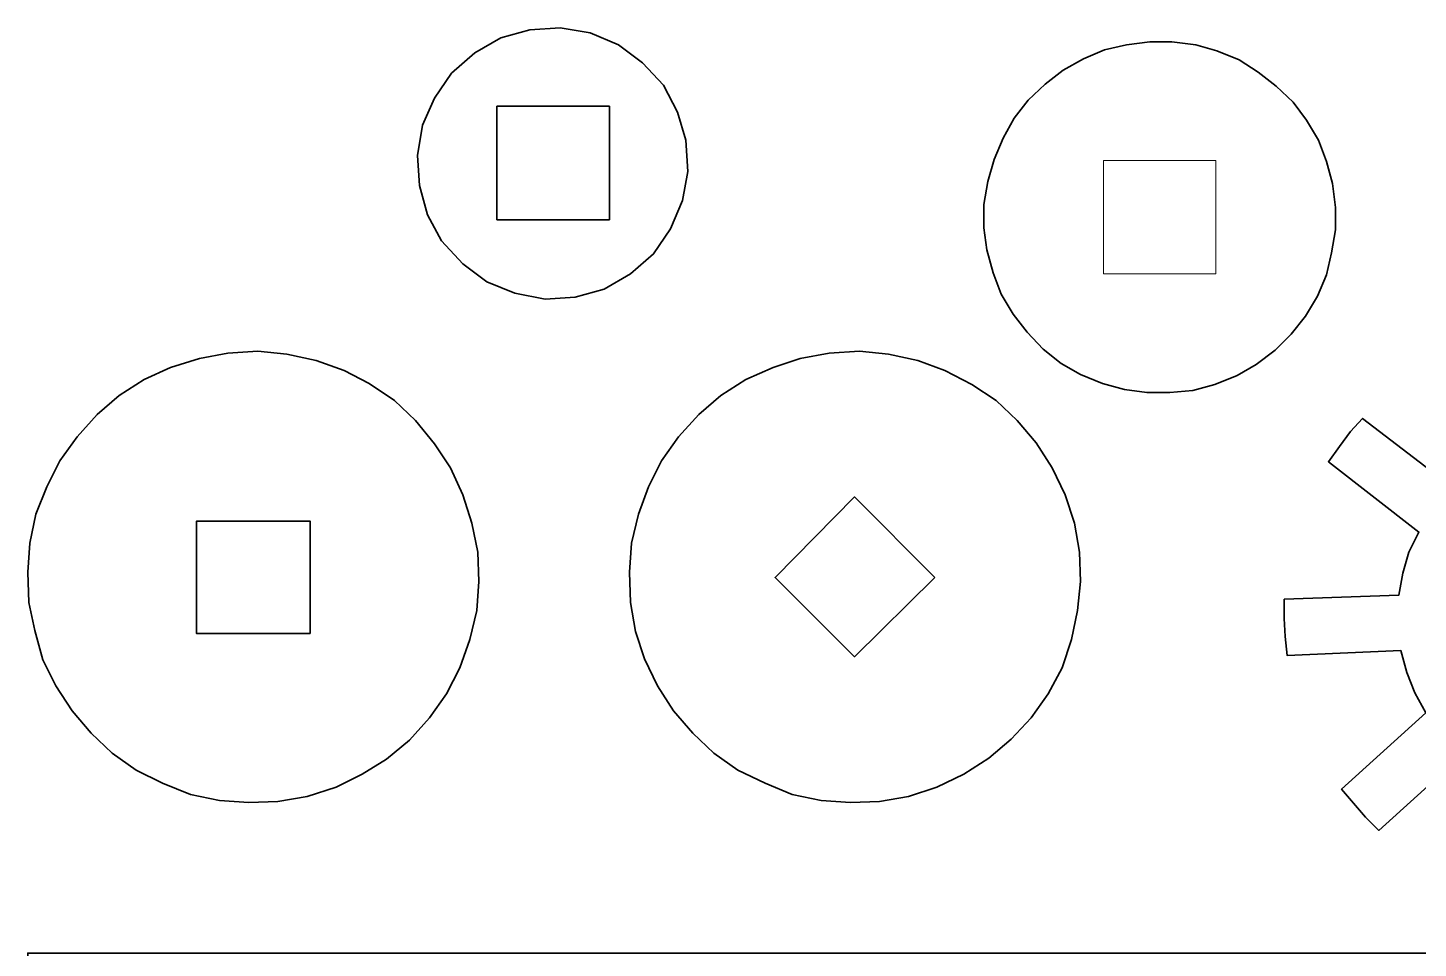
# Model space of a CAD drawing. Header units: centimetres. Extents: x -9.7 to 9.7, y -8.7 to 8.7.
# Drawn here: x -9.73 to -6.02, y 6.243 to 8.698 of the extents above; entities that cross this region are included whole.
import ezdxf

# ---------------------------------------------------------------- set-up
doc = ezdxf.new("R2010")
doc.units = ezdxf.units.CM
doc.header["$MEASUREMENT"] = 0
doc.layers.add('layer 1', color=7, linetype='Continuous')

msp = doc.modelspace()

# ---------------------------------------------------------------- linework, layer by layer
at = {"layer": 'layer 1', "color": 250, "lineweight": 35}
for points, knots in [([(-8.59915, 8.57771), (-8.59915, 8.57771), (-8.53751, 8.63131), (-8.53751, 8.63131), (-8.53751, 8.63131), (-8.53751, 8.63131), (-8.46784, 8.6715), (-8.46784, 8.6715), (-8.46784, 8.6715), (-8.46784, 8.6715), (-8.39013, 8.69294), (-8.39013, 8.69294), (-8.39013, 8.69294), (-8.39013, 8.69294), (-8.30974, 8.6983), (-8.30974, 8.6983), (-8.30974, 8.6983), (-8.30974, 8.6983), (-8.22935, 8.6849), (-8.22935, 8.6849), (-8.22935, 8.6849), (-8.22935, 8.6849), (-8.15432, 8.65275), (-8.15432, 8.65275), (-8.15432, 8.65275), (-8.15432, 8.65275), (-8.09, 8.60451), (-8.09, 8.60451), (-8.09, 8.60451), (-8.09, 8.60451), (-8.03373, 8.54555), (-8.03373, 8.54555), (-8.03373, 8.54555), (-8.03373, 8.54555), (-7.99621, 8.4732), (-7.99621, 8.4732), (-7.99621, 8.4732), (-7.99621, 8.4732), (-7.97478, 8.39817), (-7.97478, 8.39817), (-7.97478, 8.39817), (-7.97478, 8.39817), (-7.96942, 8.31511), (-7.96942, 8.31511), (-7.96942, 8.31511), (-7.96942, 8.31511), (-7.98282, 8.23739), (-7.98282, 8.23739), (-7.98282, 8.23739), (-7.98282, 8.23739), (-8.01497, 8.16236), (-8.01497, 8.16236), (-8.01497, 8.16236), (-8.01497, 8.16236), (-8.06053, 8.09537), (-8.06053, 8.09537), (-8.06053, 8.09537), (-8.06053, 8.09537), (-8.12216, 8.04177), (-8.12216, 8.04177), (-8.12216, 8.04177), (-8.12216, 8.04177), (-8.19183, 8.00157), (-8.19183, 8.00157), (-8.19183, 8.00157), (-8.19183, 8.00157), (-8.26954, 7.98015), (-8.26954, 7.98015), (-8.26954, 7.98015), (-8.26954, 7.98015), (-8.34993, 7.97479), (-8.34993, 7.97479), (-8.34993, 7.97479), (-8.34993, 7.97479), (-8.43033, 7.99085), (-8.43033, 7.99085), (-8.43033, 7.99085), (-8.43033, 7.99085), (-8.50536, 8.02033), (-8.50536, 8.02033), (-8.50536, 8.02033), (-8.50536, 8.02033), (-8.56967, 8.06858), (-8.56967, 8.06858), (-8.56967, 8.06858), (-8.56967, 8.06858), (-8.62594, 8.1302), (-8.62594, 8.1302), (-8.62594, 8.1302), (-8.62594, 8.1302), (-8.66346, 8.19988), (-8.66346, 8.19988), (-8.66346, 8.19988), (-8.66346, 8.19988), (-8.6849, 8.27758), (-8.6849, 8.27758), (-8.6849, 8.27758), (-8.6849, 8.27758), (-8.69026, 8.35797), (-8.69026, 8.35797), (-8.69026, 8.35797), (-8.69026, 8.35797), (-8.67686, 8.43836), (-8.67686, 8.43836), (-8.67686, 8.43836), (-8.67686, 8.43836), (-8.6447, 8.51072), (-8.6447, 8.51072), (-8.6447, 8.51072), (-8.6447, 8.51072), (-8.59915, 8.57771), (-8.59915, 8.57771)], [0, 0, 0, 0, 0.0344828, 0.0344828, 0.0344828, 0.0344828, 0.0689655, 0.0689655, 0.0689655, 0.0689655, 0.1034483, 0.1034483, 0.1034483, 0.1034483, 0.137931, 0.137931, 0.137931, 0.137931, 0.1724138, 0.1724138, 0.1724138, 0.1724138, 0.2068966, 0.2068966, 0.2068966, 0.2068966, 0.2413793, 0.2413793, 0.2413793, 0.2413793, 0.2758621, 0.2758621, 0.2758621, 0.2758621, 0.3103448, 0.3103448, 0.3103448, 0.3103448, 0.3448276, 0.3448276, 0.3448276, 0.3448276, 0.3793103, 0.3793103, 0.3793103, 0.3793103, 0.4137931, 0.4137931, 0.4137931, 0.4137931, 0.4482759, 0.4482759, 0.4482759, 0.4482759, 0.4827586, 0.4827586, 0.4827586, 0.4827586, 0.5172414, 0.5172414, 0.5172414, 0.5172414, 0.5517241, 0.5517241, 0.5517241, 0.5517241, 0.5862069, 0.5862069, 0.5862069, 0.5862069, 0.6206897, 0.6206897, 0.6206897, 0.6206897, 0.6551724, 0.6551724, 0.6551724, 0.6551724, 0.6896552, 0.6896552, 0.6896552, 0.6896552, 0.7241379, 0.7241379, 0.7241379, 0.7241379, 0.7586207, 0.7586207, 0.7586207, 0.7586207, 0.7931034, 0.7931034, 0.7931034, 0.7931034, 0.8275862, 0.8275862, 0.8275862, 0.8275862, 0.862069, 0.862069, 0.862069, 0.862069, 0.8965517, 0.8965517, 0.8965517, 0.8965517, 0.9310345, 0.9310345, 0.9310345, 0.9310345, 1, 1, 1, 1]), ([(-6.97257, 7.80328), (-6.97257, 7.80328), (-7.0208, 7.84079), (-7.0208, 7.84079), (-7.0208, 7.84079), (-7.0208, 7.84079), (-7.06368, 7.88635), (-7.06368, 7.88635), (-7.06368, 7.88635), (-7.06368, 7.88635), (-7.10119, 7.93458), (-7.10119, 7.93458), (-7.10119, 7.93458), (-7.10119, 7.93458), (-7.13335, 7.98817), (-7.13335, 7.98817), (-7.13335, 7.98817), (-7.13335, 7.98817), (-7.15479, 8.04445), (-7.15479, 8.04445), (-7.15479, 8.04445), (-7.15479, 8.04445), (-7.17087, 8.10608), (-7.17087, 8.10608), (-7.17087, 8.10608), (-7.17087, 8.10608), (-7.17891, 8.16503), (-7.17891, 8.16503), (-7.17891, 8.16503), (-7.17891, 8.16503), (-7.17891, 8.22667), (-7.17891, 8.22667), (-7.17891, 8.22667), (-7.17891, 8.22667), (-7.16819, 8.2883), (-7.16819, 8.2883), (-7.16819, 8.2883), (-7.16819, 8.2883), (-7.15211, 8.34725), (-7.15211, 8.34725), (-7.15211, 8.34725), (-7.15211, 8.34725), (-7.12799, 8.40353), (-7.12799, 8.40353), (-7.12799, 8.40353), (-7.12799, 8.40353), (-7.09851, 8.45712), (-7.09851, 8.45712), (-7.09851, 8.45712), (-7.09851, 8.45712), (-7.061, 8.50536), (-7.061, 8.50536), (-7.061, 8.50536), (-7.061, 8.50536), (-7.01544, 8.54823), (-7.01544, 8.54823), (-7.01544, 8.54823), (-7.01544, 8.54823), (-6.96721, 8.58575), (-6.96721, 8.58575), (-6.96721, 8.58575), (-6.96721, 8.58575), (-6.91362, 8.61522), (-6.91362, 8.61522), (-6.91362, 8.61522), (-6.91362, 8.61522), (-6.85734, 8.63935), (-6.85734, 8.63935), (-6.85734, 8.63935), (-6.85734, 8.63935), (-6.79839, 8.65275), (-6.79839, 8.65275), (-6.79839, 8.65275), (-6.79839, 8.65275), (-6.73677, 8.66078), (-6.73677, 8.66078), (-6.73677, 8.66078), (-6.73677, 8.66078), (-6.67781, 8.66078), (-6.67781, 8.66078), (-6.67781, 8.66078), (-6.67781, 8.66078), (-6.61349, 8.65275), (-6.61349, 8.65275), (-6.61349, 8.65275), (-6.61349, 8.65275), (-6.55722, 8.63667), (-6.55722, 8.63667), (-6.55722, 8.63667), (-6.55722, 8.63667), (-6.49826, 8.61254), (-6.49826, 8.61254), (-6.49826, 8.61254), (-6.49826, 8.61254), (-6.44735, 8.58039), (-6.44735, 8.58039), (-6.44735, 8.58039), (-6.44735, 8.58039), (-6.39912, 8.54287), (-6.39912, 8.54287), (-6.39912, 8.54287), (-6.39912, 8.54287), (-6.35356, 8.5), (-6.35356, 8.5), (-6.35356, 8.5), (-6.35356, 8.5), (-6.31873, 8.45176), (-6.31873, 8.45176), (-6.31873, 8.45176), (-6.31873, 8.45176), (-6.28658, 8.39817), (-6.28658, 8.39817), (-6.28658, 8.39817), (-6.28658, 8.39817), (-6.26514, 8.3419), (-6.26514, 8.3419), (-6.26514, 8.3419), (-6.26514, 8.3419), (-6.24905, 8.28294), (-6.24905, 8.28294), (-6.24905, 8.28294), (-6.24905, 8.28294), (-6.24101, 8.21863), (-6.24101, 8.21863), (-6.24101, 8.21863), (-6.24101, 8.21863), (-6.24101, 8.15968), (-6.24101, 8.15968), (-6.24101, 8.15968), (-6.24101, 8.15968), (-6.25173, 8.09804), (-6.25173, 8.09804), (-6.25173, 8.09804), (-6.25173, 8.09804), (-6.26514, 8.03909), (-6.26514, 8.03909), (-6.26514, 8.03909), (-6.26514, 8.03909), (-6.28926, 7.98283), (-6.28926, 7.98283), (-6.28926, 7.98283), (-6.28926, 7.98283), (-6.32141, 7.92922), (-6.32141, 7.92922), (-6.32141, 7.92922), (-6.32141, 7.92922), (-6.35892, 7.88099), (-6.35892, 7.88099), (-6.35892, 7.88099), (-6.35892, 7.88099), (-6.4018, 7.83811), (-6.4018, 7.83811), (-6.4018, 7.83811), (-6.4018, 7.83811), (-6.45272, 7.8006), (-6.45272, 7.8006), (-6.45272, 7.8006), (-6.45272, 7.8006), (-6.50362, 7.77112), (-6.50362, 7.77112), (-6.50362, 7.77112), (-6.50362, 7.77112), (-6.56257, 7.74701), (-6.56257, 7.74701), (-6.56257, 7.74701), (-6.56257, 7.74701), (-6.62154, 7.73092), (-6.62154, 7.73092), (-6.62154, 7.73092), (-6.62154, 7.73092), (-6.68317, 7.72556), (-6.68317, 7.72556), (-6.68317, 7.72556), (-6.68317, 7.72556), (-6.74479, 7.72556), (-6.74479, 7.72556), (-6.74479, 7.72556), (-6.74479, 7.72556), (-6.80375, 7.73361), (-6.80375, 7.73361), (-6.80375, 7.73361), (-6.80375, 7.73361), (-6.8627, 7.74969), (-6.8627, 7.74969), (-6.8627, 7.74969), (-6.8627, 7.74969), (-6.92165, 7.7738), (-6.92165, 7.7738), (-6.92165, 7.7738), (-6.92165, 7.7738), (-6.97257, 7.80328), (-6.97257, 7.80328)], [0, 0, 0, 0, 0.0204082, 0.0204082, 0.0204082, 0.0204082, 0.0408163, 0.0408163, 0.0408163, 0.0408163, 0.0612245, 0.0612245, 0.0612245, 0.0612245, 0.0816327, 0.0816327, 0.0816327, 0.0816327, 0.1020408, 0.1020408, 0.1020408, 0.1020408, 0.122449, 0.122449, 0.122449, 0.122449, 0.1428571, 0.1428571, 0.1428571, 0.1428571, 0.1632653, 0.1632653, 0.1632653, 0.1632653, 0.1836735, 0.1836735, 0.1836735, 0.1836735, 0.2040816, 0.2040816, 0.2040816, 0.2040816, 0.2244898, 0.2244898, 0.2244898, 0.2244898, 0.244898, 0.244898, 0.244898, 0.244898, 0.2653061, 0.2653061, 0.2653061, 0.2653061, 0.2857143, 0.2857143, 0.2857143, 0.2857143, 0.3061224, 0.3061224, 0.3061224, 0.3061224, 0.3265306, 0.3265306, 0.3265306, 0.3265306, 0.3469388, 0.3469388, 0.3469388, 0.3469388, 0.3673469, 0.3673469, 0.3673469, 0.3673469, 0.3877551, 0.3877551, 0.3877551, 0.3877551, 0.4081633, 0.4081633, 0.4081633, 0.4081633, 0.4285714, 0.4285714, 0.4285714, 0.4285714, 0.4489796, 0.4489796, 0.4489796, 0.4489796, 0.4693878, 0.4693878, 0.4693878, 0.4693878, 0.4897959, 0.4897959, 0.4897959, 0.4897959, 0.5102041, 0.5102041, 0.5102041, 0.5102041, 0.5306122, 0.5306122, 0.5306122, 0.5306122, 0.5510204, 0.5510204, 0.5510204, 0.5510204, 0.5714286, 0.5714286, 0.5714286, 0.5714286, 0.5918367, 0.5918367, 0.5918367, 0.5918367, 0.6122449, 0.6122449, 0.6122449, 0.6122449, 0.6326531, 0.6326531, 0.6326531, 0.6326531, 0.6530612, 0.6530612, 0.6530612, 0.6530612, 0.6734694, 0.6734694, 0.6734694, 0.6734694, 0.6938776, 0.6938776, 0.6938776, 0.6938776, 0.7142857, 0.7142857, 0.7142857, 0.7142857, 0.7346939, 0.7346939, 0.7346939, 0.7346939, 0.755102, 0.755102, 0.755102, 0.755102, 0.7755102, 0.7755102, 0.7755102, 0.7755102, 0.7959184, 0.7959184, 0.7959184, 0.7959184, 0.8163265, 0.8163265, 0.8163265, 0.8163265, 0.8367347, 0.8367347, 0.8367347, 0.8367347, 0.8571429, 0.8571429, 0.8571429, 0.8571429, 0.877551, 0.877551, 0.877551, 0.877551, 0.8979592, 0.8979592, 0.8979592, 0.8979592, 0.9183673, 0.9183673, 0.9183673, 0.9183673, 0.9387755, 0.9387755, 0.9387755, 0.9387755, 0.9591837, 0.9591837, 0.9591837, 0.9591837, 1, 1, 1, 1]), ([(-8.47856, 8.18648), (-8.47856, 8.18648), (-8.17843, 8.18648), (-8.17843, 8.18648), (-8.17843, 8.18648), (-8.17843, 8.18648), (-8.17843, 8.48928), (-8.17843, 8.48928), (-8.17843, 8.48928), (-8.17843, 8.48928), (-8.47856, 8.48928), (-8.47856, 8.48928), (-8.47856, 8.48928), (-8.47856, 8.48928), (-8.47856, 8.18648), (-8.47856, 8.18648)], [0, 0, 0, 0, 0.2, 0.2, 0.2, 0.2, 0.4, 0.4, 0.4, 0.4, 0.6, 0.6, 0.6, 0.6, 1, 1, 1, 1]), ([(-5.18521, 7.77413), (-5.18521, 7.77413), (-5.32455, 7.50348), (-5.32455, 7.50348), (-5.32455, 7.50348), (-5.32455, 7.50348), (-5.28168, 7.46596), (-5.28168, 7.46596), (-5.28168, 7.46596), (-5.28168, 7.46596), (-5.2388, 7.42041), (-5.2388, 7.42041), (-5.2388, 7.42041), (-5.2388, 7.42041), (-5.20665, 7.37217), (-5.20665, 7.37217), (-5.20665, 7.37217), (-5.20665, 7.37217), (-4.92529, 7.4874), (-4.92529, 7.4874), (-4.92529, 7.4874), (-4.92529, 7.4874), (-4.90384, 7.44184), (-4.90384, 7.44184), (-4.90384, 7.44184), (-4.90384, 7.44184), (-4.88508, 7.39897), (-4.88508, 7.39897), (-4.88508, 7.39897), (-4.88508, 7.39897), (-4.86901, 7.35073), (-4.86901, 7.35073), (-4.86901, 7.35073), (-4.86901, 7.35073), (-5.15037, 7.23551), (-5.15037, 7.23551), (-5.15037, 7.23551), (-5.15037, 7.23551), (-5.13965, 7.17655), (-5.13965, 7.17655), (-5.13965, 7.17655), (-5.13965, 7.17655), (-5.13697, 7.1176), (-5.13697, 7.1176), (-5.13697, 7.1176), (-5.13697, 7.1176), (-5.14233, 7.05865), (-5.14233, 7.05865), (-5.14233, 7.05865), (-5.14233, 7.05865), (-4.85561, 6.96486), (-4.85561, 6.96486), (-4.85561, 6.96486), (-4.85561, 6.96486), (-4.86633, 6.91662), (-4.86633, 6.91662), (-4.86633, 6.91662), (-4.86633, 6.91662), (-4.8824, 6.87107), (-4.8824, 6.87107), (-4.8824, 6.87107), (-4.8824, 6.87107), (-4.89849, 6.82283), (-4.89849, 6.82283), (-4.89849, 6.82283), (-4.89849, 6.82283), (-5.18789, 6.91662), (-5.18789, 6.91662), (-5.18789, 6.91662), (-5.18789, 6.91662), (-5.20129, 6.88982), (-5.20129, 6.88982), (-5.20129, 6.88982), (-5.20129, 6.88982), (-5.21737, 6.86571), (-5.21737, 6.86571), (-5.21737, 6.86571), (-5.21737, 6.86571), (-5.23612, 6.84159), (-5.23612, 6.84159), (-5.23612, 6.84159), (-5.23612, 6.84159), (-5.25488, 6.81747), (-5.25488, 6.81747), (-5.25488, 6.81747), (-5.25488, 6.81747), (-5.27632, 6.79604), (-5.27632, 6.79604), (-5.27632, 6.79604), (-5.27632, 6.79604), (-5.29776, 6.7746), (-5.29776, 6.7746), (-5.29776, 6.7746), (-5.29776, 6.7746), (-5.13429, 6.52003), (-5.13429, 6.52003), (-5.13429, 6.52003), (-5.13429, 6.52003), (-5.17449, 6.49055), (-5.17449, 6.49055), (-5.17449, 6.49055), (-5.17449, 6.49055), (-5.21737, 6.46375), (-5.21737, 6.46375), (-5.21737, 6.46375), (-5.21737, 6.46375), (-5.26025, 6.43964), (-5.26025, 6.43964), (-5.26025, 6.43964), (-5.26025, 6.43964), (-5.42102, 6.69689), (-5.42102, 6.69689), (-5.42102, 6.69689), (-5.42102, 6.69689), (-5.47998, 6.67813), (-5.47998, 6.67813), (-5.47998, 6.67813), (-5.47998, 6.67813), (-5.53626, 6.66473), (-5.53626, 6.66473), (-5.53626, 6.66473), (-5.53626, 6.66473), (-5.59788, 6.65937), (-5.59788, 6.65937), (-5.59788, 6.65937), (-5.59788, 6.65937), (-5.63809, 6.35924), (-5.63809, 6.35924), (-5.63809, 6.35924), (-5.63809, 6.35924), (-5.68631, 6.36192), (-5.68631, 6.36192), (-5.68631, 6.36192), (-5.68631, 6.36192), (-5.73456, 6.36996), (-5.73456, 6.36996), (-5.73456, 6.36996), (-5.73456, 6.36996), (-5.78279, 6.378), (-5.78279, 6.378), (-5.78279, 6.378), (-5.78279, 6.378), (-5.74259, 6.68081), (-5.74259, 6.68081), (-5.74259, 6.68081), (-5.74259, 6.68081), (-5.79886, 6.69957), (-5.79886, 6.69957), (-5.79886, 6.69957), (-5.79886, 6.69957), (-5.85245, 6.72636), (-5.85245, 6.72636), (-5.85245, 6.72636), (-5.85245, 6.72636), (-5.9007, 6.7612), (-5.9007, 6.7612), (-5.9007, 6.7612), (-5.9007, 6.7612), (-6.12579, 6.55754), (-6.12579, 6.55754), (-6.12579, 6.55754), (-6.12579, 6.55754), (-6.16062, 6.59238), (-6.16062, 6.59238), (-6.16062, 6.59238), (-6.16062, 6.59238), (-6.19278, 6.62989), (-6.19278, 6.62989), (-6.19278, 6.62989), (-6.19278, 6.62989), (-6.22493, 6.66741), (-6.22493, 6.66741), (-6.22493, 6.66741), (-6.22493, 6.66741), (-5.99984, 6.87107), (-5.99984, 6.87107), (-5.99984, 6.87107), (-5.99984, 6.87107), (-6.02931, 6.92466), (-6.02931, 6.92466), (-6.02931, 6.92466), (-6.02931, 6.92466), (-6.05075, 6.97825), (-6.05075, 6.97825), (-6.05075, 6.97825), (-6.05075, 6.97825), (-6.06684, 7.03721), (-6.06684, 7.03721), (-6.06684, 7.03721), (-6.06684, 7.03721), (-6.36965, 7.02381), (-6.36965, 7.02381), (-6.36965, 7.02381), (-6.36965, 7.02381), (-6.37501, 7.07472), (-6.37501, 7.07472), (-6.37501, 7.07472), (-6.37501, 7.07472), (-6.37769, 7.12296), (-6.37769, 7.12296), (-6.37769, 7.12296), (-6.37769, 7.12296), (-6.37769, 7.17387), (-6.37769, 7.17387), (-6.37769, 7.17387), (-6.37769, 7.17387), (-6.07219, 7.18459), (-6.07219, 7.18459), (-6.07219, 7.18459), (-6.07219, 7.18459), (-6.06148, 7.24355), (-6.06148, 7.24355), (-6.06148, 7.24355), (-6.06148, 7.24355), (-6.04539, 7.29982), (-6.04539, 7.29982), (-6.04539, 7.29982), (-6.04539, 7.29982), (-6.0186, 7.35341), (-6.0186, 7.35341), (-6.0186, 7.35341), (-6.0186, 7.35341), (-6.25978, 7.54099), (-6.25978, 7.54099), (-6.25978, 7.54099), (-6.25978, 7.54099), (-6.2303, 7.58119), (-6.2303, 7.58119), (-6.2303, 7.58119), (-6.2303, 7.58119), (-6.20083, 7.62138), (-6.20083, 7.62138), (-6.20083, 7.62138), (-6.20083, 7.62138), (-6.16866, 7.65622), (-6.16866, 7.65622), (-6.16866, 7.65622), (-6.16866, 7.65622), (-5.9275, 7.47132), (-5.9275, 7.47132), (-5.9275, 7.47132), (-5.9275, 7.47132), (-5.88193, 7.50884), (-5.88193, 7.50884), (-5.88193, 7.50884), (-5.88193, 7.50884), (-5.83102, 7.54099), (-5.83102, 7.54099), (-5.83102, 7.54099), (-5.83102, 7.54099), (-5.77743, 7.56511), (-5.77743, 7.56511), (-5.77743, 7.56511), (-5.77743, 7.56511), (-5.84175, 7.86256), (-5.84175, 7.86256), (-5.84175, 7.86256), (-5.84175, 7.86256), (-5.7935, 7.87595), (-5.7935, 7.87595), (-5.7935, 7.87595), (-5.7935, 7.87595), (-5.74527, 7.88667), (-5.74527, 7.88667), (-5.74527, 7.88667), (-5.74527, 7.88667), (-5.69704, 7.89471), (-5.69704, 7.89471), (-5.69704, 7.89471), (-5.69704, 7.89471), (-5.63272, 7.59727), (-5.63272, 7.59727), (-5.63272, 7.59727), (-5.63272, 7.59727), (-5.57377, 7.59727), (-5.57377, 7.59727), (-5.57377, 7.59727), (-5.57377, 7.59727), (-5.51481, 7.58923), (-5.51481, 7.58923), (-5.51481, 7.58923), (-5.51481, 7.58923), (-5.45586, 7.57315), (-5.45586, 7.57315), (-5.45586, 7.57315), (-5.45586, 7.57315), (-5.31383, 7.84112), (-5.31383, 7.84112), (-5.31383, 7.84112), (-5.31383, 7.84112), (-5.27096, 7.82236), (-5.27096, 7.82236), (-5.27096, 7.82236), (-5.27096, 7.82236), (-5.2254, 7.79824), (-5.2254, 7.79824), (-5.2254, 7.79824), (-5.2254, 7.79824), (-5.18521, 7.77413), (-5.18521, 7.77413)], [0, 0, 0, 0, 0.0131579, 0.0131579, 0.0131579, 0.0131579, 0.0263158, 0.0263158, 0.0263158, 0.0263158, 0.0394737, 0.0394737, 0.0394737, 0.0394737, 0.0526316, 0.0526316, 0.0526316, 0.0526316, 0.0657895, 0.0657895, 0.0657895, 0.0657895, 0.0789474, 0.0789474, 0.0789474, 0.0789474, 0.0921053, 0.0921053, 0.0921053, 0.0921053, 0.1052632, 0.1052632, 0.1052632, 0.1052632, 0.1184211, 0.1184211, 0.1184211, 0.1184211, 0.1315789, 0.1315789, 0.1315789, 0.1315789, 0.1447368, 0.1447368, 0.1447368, 0.1447368, 0.1578947, 0.1578947, 0.1578947, 0.1578947, 0.1710526, 0.1710526, 0.1710526, 0.1710526, 0.1842105, 0.1842105, 0.1842105, 0.1842105, 0.1973684, 0.1973684, 0.1973684, 0.1973684, 0.2105263, 0.2105263, 0.2105263, 0.2105263, 0.2236842, 0.2236842, 0.2236842, 0.2236842, 0.2368421, 0.2368421, 0.2368421, 0.2368421, 0.25, 0.25, 0.25, 0.25, 0.2631579, 0.2631579, 0.2631579, 0.2631579, 0.2763158, 0.2763158, 0.2763158, 0.2763158, 0.2894737, 0.2894737, 0.2894737, 0.2894737, 0.3026316, 0.3026316, 0.3026316, 0.3026316, 0.3157895, 0.3157895, 0.3157895, 0.3157895, 0.3289474, 0.3289474, 0.3289474, 0.3289474, 0.3421053, 0.3421053, 0.3421053, 0.3421053, 0.3552632, 0.3552632, 0.3552632, 0.3552632, 0.3684211, 0.3684211, 0.3684211, 0.3684211, 0.3815789, 0.3815789, 0.3815789, 0.3815789, 0.3947368, 0.3947368, 0.3947368, 0.3947368, 0.4078947, 0.4078947, 0.4078947, 0.4078947, 0.4210526, 0.4210526, 0.4210526, 0.4210526, 0.4342105, 0.4342105, 0.4342105, 0.4342105, 0.4473684, 0.4473684, 0.4473684, 0.4473684, 0.4605263, 0.4605263, 0.4605263, 0.4605263, 0.4736842, 0.4736842, 0.4736842, 0.4736842, 0.4868421, 0.4868421, 0.4868421, 0.4868421, 0.5, 0.5, 0.5, 0.5, 0.5131579, 0.5131579, 0.5131579, 0.5131579, 0.5263158, 0.5263158, 0.5263158, 0.5263158, 0.5394737, 0.5394737, 0.5394737, 0.5394737, 0.5526316, 0.5526316, 0.5526316, 0.5526316, 0.5657895, 0.5657895, 0.5657895, 0.5657895, 0.5789474, 0.5789474, 0.5789474, 0.5789474, 0.5921053, 0.5921053, 0.5921053, 0.5921053, 0.6052632, 0.6052632, 0.6052632, 0.6052632, 0.6184211, 0.6184211, 0.6184211, 0.6184211, 0.6315789, 0.6315789, 0.6315789, 0.6315789, 0.6447368, 0.6447368, 0.6447368, 0.6447368, 0.6578947, 0.6578947, 0.6578947, 0.6578947, 0.6710526, 0.6710526, 0.6710526, 0.6710526, 0.6842105, 0.6842105, 0.6842105, 0.6842105, 0.6973684, 0.6973684, 0.6973684, 0.6973684, 0.7105263, 0.7105263, 0.7105263, 0.7105263, 0.7236842, 0.7236842, 0.7236842, 0.7236842, 0.7368421, 0.7368421, 0.7368421, 0.7368421, 0.75, 0.75, 0.75, 0.75, 0.7631579, 0.7631579, 0.7631579, 0.7631579, 0.7763158, 0.7763158, 0.7763158, 0.7763158, 0.7894737, 0.7894737, 0.7894737, 0.7894737, 0.8026316, 0.8026316, 0.8026316, 0.8026316, 0.8157895, 0.8157895, 0.8157895, 0.8157895, 0.8289474, 0.8289474, 0.8289474, 0.8289474, 0.8421053, 0.8421053, 0.8421053, 0.8421053, 0.8552632, 0.8552632, 0.8552632, 0.8552632, 0.8684211, 0.8684211, 0.8684211, 0.8684211, 0.8815789, 0.8815789, 0.8815789, 0.8815789, 0.8947368, 0.8947368, 0.8947368, 0.8947368, 0.9078947, 0.9078947, 0.9078947, 0.9078947, 0.9210526, 0.9210526, 0.9210526, 0.9210526, 0.9342105, 0.9342105, 0.9342105, 0.9342105, 0.9473684, 0.9473684, 0.9473684, 0.9473684, 0.9605263, 0.9605263, 0.9605263, 0.9605263, 0.9736842, 0.9736842, 0.9736842, 0.9736842, 1, 1, 1, 1]), ([(-8.69562, 7.65053), (-8.69562, 7.65053), (-8.6447, 7.5889), (-8.6447, 7.5889), (-8.6447, 7.5889), (-8.6447, 7.5889), (-8.60183, 7.5246), (-8.60183, 7.5246), (-8.60183, 7.5246), (-8.60183, 7.5246), (-8.56967, 7.45225), (-8.56967, 7.45225), (-8.56967, 7.45225), (-8.56967, 7.45225), (-8.54555, 7.3772), (-8.54555, 7.3772), (-8.54555, 7.3772), (-8.54555, 7.3772), (-8.52947, 7.2995), (-8.52947, 7.2995), (-8.52947, 7.2995), (-8.52947, 7.2995), (-8.52679, 7.22178), (-8.52679, 7.22178), (-8.52679, 7.22178), (-8.52679, 7.22178), (-8.53215, 7.14407), (-8.53215, 7.14407), (-8.53215, 7.14407), (-8.53215, 7.14407), (-8.55091, 7.06637), (-8.55091, 7.06637), (-8.55091, 7.06637), (-8.55091, 7.06637), (-8.57771, 6.99133), (-8.57771, 6.99133), (-8.57771, 6.99133), (-8.57771, 6.99133), (-8.61254, 6.92165), (-8.61254, 6.92165), (-8.61254, 6.92165), (-8.61254, 6.92165), (-8.6581, 6.85735), (-8.6581, 6.85735), (-8.6581, 6.85735), (-8.6581, 6.85735), (-8.71169, 6.79839), (-8.71169, 6.79839), (-8.71169, 6.79839), (-8.71169, 6.79839), (-8.77333, 6.74748), (-8.77333, 6.74748), (-8.77333, 6.74748), (-8.77333, 6.74748), (-8.83764, 6.70728), (-8.83764, 6.70728), (-8.83764, 6.70728), (-8.83764, 6.70728), (-8.90731, 6.67244), (-8.90731, 6.67244), (-8.90731, 6.67244), (-8.90731, 6.67244), (-8.98502, 6.64832), (-8.98502, 6.64832), (-8.98502, 6.64832), (-8.98502, 6.64832), (-9.06273, 6.63494), (-9.06273, 6.63494), (-9.06273, 6.63494), (-9.06273, 6.63494), (-9.14045, 6.63226), (-9.14045, 6.63226), (-9.14045, 6.63226), (-9.14045, 6.63226), (-9.21816, 6.63762), (-9.21816, 6.63762), (-9.21816, 6.63762), (-9.21816, 6.63762), (-9.29587, 6.65368), (-9.29587, 6.65368), (-9.29587, 6.65368), (-9.29587, 6.65368), (-9.3709, 6.68316), (-9.3709, 6.68316), (-9.3709, 6.68316), (-9.3709, 6.68316), (-9.44057, 6.718), (-9.44057, 6.718), (-9.44057, 6.718), (-9.44057, 6.718), (-9.50488, 6.76355), (-9.50488, 6.76355), (-9.50488, 6.76355), (-9.50488, 6.76355), (-9.56116, 6.81715), (-9.56116, 6.81715), (-9.56116, 6.81715), (-9.56116, 6.81715), (-9.61207, 6.8761), (-9.61207, 6.8761), (-9.61207, 6.8761), (-9.61207, 6.8761), (-9.65495, 6.94309), (-9.65495, 6.94309), (-9.65495, 6.94309), (-9.65495, 6.94309), (-9.68978, 7.01276), (-9.68978, 7.01276), (-9.68978, 7.01276), (-9.68978, 7.01276), (-9.71122, 7.09049), (-9.71122, 7.09049), (-9.71122, 7.09049), (-9.71122, 7.09049), (-9.7273, 7.16551), (-9.7273, 7.16551), (-9.7273, 7.16551), (-9.7273, 7.16551), (-9.72998, 7.2459), (-9.72998, 7.2459), (-9.72998, 7.2459), (-9.72998, 7.2459), (-9.72462, 7.32361), (-9.72462, 7.32361), (-9.72462, 7.32361), (-9.72462, 7.32361), (-9.70854, 7.40133), (-9.70854, 7.40133), (-9.70854, 7.40133), (-9.70854, 7.40133), (-9.67907, 7.47367), (-9.67907, 7.47367), (-9.67907, 7.47367), (-9.67907, 7.47367), (-9.64423, 7.54334), (-9.64423, 7.54334), (-9.64423, 7.54334), (-9.64423, 7.54334), (-9.59867, 7.60766), (-9.59867, 7.60766), (-9.59867, 7.60766), (-9.59867, 7.60766), (-9.54508, 7.66661), (-9.54508, 7.66661), (-9.54508, 7.66661), (-9.54508, 7.66661), (-9.48613, 7.71753), (-9.48613, 7.71753), (-9.48613, 7.71753), (-9.48613, 7.71753), (-9.41913, 7.76041), (-9.41913, 7.76041), (-9.41913, 7.76041), (-9.41913, 7.76041), (-9.34946, 7.79256), (-9.34946, 7.79256), (-9.34946, 7.79256), (-9.34946, 7.79256), (-9.27175, 7.81667), (-9.27175, 7.81667), (-9.27175, 7.81667), (-9.27175, 7.81667), (-9.19672, 7.83007), (-9.19672, 7.83007), (-9.19672, 7.83007), (-9.19672, 7.83007), (-9.11633, 7.83543), (-9.11633, 7.83543), (-9.11633, 7.83543), (-9.11633, 7.83543), (-9.03862, 7.82739), (-9.03862, 7.82739), (-9.03862, 7.82739), (-9.03862, 7.82739), (-8.96091, 7.81131), (-8.96091, 7.81131), (-8.96091, 7.81131), (-8.96091, 7.81131), (-8.88587, 7.78452), (-8.88587, 7.78452), (-8.88587, 7.78452), (-8.88587, 7.78452), (-8.81888, 7.74969), (-8.81888, 7.74969), (-8.81888, 7.74969), (-8.81888, 7.74969), (-8.75189, 7.70413), (-8.75189, 7.70413), (-8.75189, 7.70413), (-8.75189, 7.70413), (-8.69562, 7.65053), (-8.69562, 7.65053)], [0, 0, 0, 0, 0.0204082, 0.0204082, 0.0204082, 0.0204082, 0.0408163, 0.0408163, 0.0408163, 0.0408163, 0.0612245, 0.0612245, 0.0612245, 0.0612245, 0.0816327, 0.0816327, 0.0816327, 0.0816327, 0.1020408, 0.1020408, 0.1020408, 0.1020408, 0.122449, 0.122449, 0.122449, 0.122449, 0.1428571, 0.1428571, 0.1428571, 0.1428571, 0.1632653, 0.1632653, 0.1632653, 0.1632653, 0.1836735, 0.1836735, 0.1836735, 0.1836735, 0.2040816, 0.2040816, 0.2040816, 0.2040816, 0.2244898, 0.2244898, 0.2244898, 0.2244898, 0.244898, 0.244898, 0.244898, 0.244898, 0.2653061, 0.2653061, 0.2653061, 0.2653061, 0.2857143, 0.2857143, 0.2857143, 0.2857143, 0.3061224, 0.3061224, 0.3061224, 0.3061224, 0.3265306, 0.3265306, 0.3265306, 0.3265306, 0.3469388, 0.3469388, 0.3469388, 0.3469388, 0.3673469, 0.3673469, 0.3673469, 0.3673469, 0.3877551, 0.3877551, 0.3877551, 0.3877551, 0.4081633, 0.4081633, 0.4081633, 0.4081633, 0.4285714, 0.4285714, 0.4285714, 0.4285714, 0.4489796, 0.4489796, 0.4489796, 0.4489796, 0.4693878, 0.4693878, 0.4693878, 0.4693878, 0.4897959, 0.4897959, 0.4897959, 0.4897959, 0.5102041, 0.5102041, 0.5102041, 0.5102041, 0.5306122, 0.5306122, 0.5306122, 0.5306122, 0.5510204, 0.5510204, 0.5510204, 0.5510204, 0.5714286, 0.5714286, 0.5714286, 0.5714286, 0.5918367, 0.5918367, 0.5918367, 0.5918367, 0.6122449, 0.6122449, 0.6122449, 0.6122449, 0.6326531, 0.6326531, 0.6326531, 0.6326531, 0.6530612, 0.6530612, 0.6530612, 0.6530612, 0.6734694, 0.6734694, 0.6734694, 0.6734694, 0.6938776, 0.6938776, 0.6938776, 0.6938776, 0.7142857, 0.7142857, 0.7142857, 0.7142857, 0.7346939, 0.7346939, 0.7346939, 0.7346939, 0.755102, 0.755102, 0.755102, 0.755102, 0.7755102, 0.7755102, 0.7755102, 0.7755102, 0.7959184, 0.7959184, 0.7959184, 0.7959184, 0.8163265, 0.8163265, 0.8163265, 0.8163265, 0.8367347, 0.8367347, 0.8367347, 0.8367347, 0.8571429, 0.8571429, 0.8571429, 0.8571429, 0.877551, 0.877551, 0.877551, 0.877551, 0.8979592, 0.8979592, 0.8979592, 0.8979592, 0.9183673, 0.9183673, 0.9183673, 0.9183673, 0.9387755, 0.9387755, 0.9387755, 0.9387755, 0.9591837, 0.9591837, 0.9591837, 0.9591837, 1, 1, 1, 1]), ([(-7.51119, 7.83543), (-7.51119, 7.83543), (-7.43348, 7.82739), (-7.43348, 7.82739), (-7.43348, 7.82739), (-7.43348, 7.82739), (-7.35577, 7.81131), (-7.35577, 7.81131), (-7.35577, 7.81131), (-7.35577, 7.81131), (-7.28341, 7.78452), (-7.28341, 7.78452), (-7.28341, 7.78452), (-7.28341, 7.78452), (-7.21106, 7.74701), (-7.21106, 7.74701), (-7.21106, 7.74701), (-7.21106, 7.74701), (-7.14675, 7.70413), (-7.14675, 7.70413), (-7.14675, 7.70413), (-7.14675, 7.70413), (-7.09048, 7.65053), (-7.09048, 7.65053), (-7.09048, 7.65053), (-7.09048, 7.65053), (-7.03956, 7.59158), (-7.03956, 7.59158), (-7.03956, 7.59158), (-7.03956, 7.59158), (-6.99669, 7.5246), (-6.99669, 7.5246), (-6.99669, 7.5246), (-6.99669, 7.5246), (-6.96186, 7.45225), (-6.96186, 7.45225), (-6.96186, 7.45225), (-6.96186, 7.45225), (-6.93773, 7.3772), (-6.93773, 7.3772), (-6.93773, 7.3772), (-6.93773, 7.3772), (-6.92433, 7.2995), (-6.92433, 7.2995), (-6.92433, 7.2995), (-6.92433, 7.2995), (-6.92165, 7.22178), (-6.92165, 7.22178), (-6.92165, 7.22178), (-6.92165, 7.22178), (-6.9297, 7.14407), (-6.9297, 7.14407), (-6.9297, 7.14407), (-6.9297, 7.14407), (-6.94577, 7.06637), (-6.94577, 7.06637), (-6.94577, 7.06637), (-6.94577, 7.06637), (-6.96989, 6.99133), (-6.96989, 6.99133), (-6.96989, 6.99133), (-6.96989, 6.99133), (-7.0074, 6.92165), (-7.0074, 6.92165), (-7.0074, 6.92165), (-7.0074, 6.92165), (-7.05296, 6.85735), (-7.05296, 6.85735), (-7.05296, 6.85735), (-7.05296, 6.85735), (-7.10655, 6.80107), (-7.10655, 6.80107), (-7.10655, 6.80107), (-7.10655, 6.80107), (-7.16551, 6.75016), (-7.16551, 6.75016), (-7.16551, 6.75016), (-7.16551, 6.75016), (-7.2325, 6.70728), (-7.2325, 6.70728), (-7.2325, 6.70728), (-7.2325, 6.70728), (-7.30485, 6.67244), (-7.30485, 6.67244), (-7.30485, 6.67244), (-7.30485, 6.67244), (-7.37988, 6.64832), (-7.37988, 6.64832), (-7.37988, 6.64832), (-7.37988, 6.64832), (-7.45759, 6.63494), (-7.45759, 6.63494), (-7.45759, 6.63494), (-7.45759, 6.63494), (-7.53531, 6.63226), (-7.53531, 6.63226), (-7.53531, 6.63226), (-7.53531, 6.63226), (-7.61302, 6.63762), (-7.61302, 6.63762), (-7.61302, 6.63762), (-7.61302, 6.63762), (-7.69073, 6.65368), (-7.69073, 6.65368), (-7.69073, 6.65368), (-7.69073, 6.65368), (-7.76308, 6.68316), (-7.76308, 6.68316), (-7.76308, 6.68316), (-7.76308, 6.68316), (-7.83543, 6.718), (-7.83543, 6.718), (-7.83543, 6.718), (-7.83543, 6.718), (-7.89974, 6.76355), (-7.89974, 6.76355), (-7.89974, 6.76355), (-7.89974, 6.76355), (-7.95602, 6.81715), (-7.95602, 6.81715), (-7.95602, 6.81715), (-7.95602, 6.81715), (-8.00693, 6.8761), (-8.00693, 6.8761), (-8.00693, 6.8761), (-8.00693, 6.8761), (-8.04981, 6.94309), (-8.04981, 6.94309), (-8.04981, 6.94309), (-8.04981, 6.94309), (-8.08464, 7.01544), (-8.08464, 7.01544), (-8.08464, 7.01544), (-8.08464, 7.01544), (-8.10876, 7.08781), (-8.10876, 7.08781), (-8.10876, 7.08781), (-8.10876, 7.08781), (-8.12216, 7.16551), (-8.12216, 7.16551), (-8.12216, 7.16551), (-8.12216, 7.16551), (-8.12484, 7.2459), (-8.12484, 7.2459), (-8.12484, 7.2459), (-8.12484, 7.2459), (-8.11948, 7.32361), (-8.11948, 7.32361), (-8.11948, 7.32361), (-8.11948, 7.32361), (-8.10072, 7.40133), (-8.10072, 7.40133), (-8.10072, 7.40133), (-8.10072, 7.40133), (-8.07393, 7.47367), (-8.07393, 7.47367), (-8.07393, 7.47367), (-8.07393, 7.47367), (-8.03909, 7.54334), (-8.03909, 7.54334), (-8.03909, 7.54334), (-8.03909, 7.54334), (-7.99353, 7.60766), (-7.99353, 7.60766), (-7.99353, 7.60766), (-7.99353, 7.60766), (-7.93994, 7.66661), (-7.93994, 7.66661), (-7.93994, 7.66661), (-7.93994, 7.66661), (-7.88099, 7.71753), (-7.88099, 7.71753), (-7.88099, 7.71753), (-7.88099, 7.71753), (-7.81399, 7.76041), (-7.81399, 7.76041), (-7.81399, 7.76041), (-7.81399, 7.76041), (-7.74164, 7.79256), (-7.74164, 7.79256), (-7.74164, 7.79256), (-7.74164, 7.79256), (-7.66929, 7.81667), (-7.66929, 7.81667), (-7.66929, 7.81667), (-7.66929, 7.81667), (-7.59158, 7.83007), (-7.59158, 7.83007), (-7.59158, 7.83007), (-7.59158, 7.83007), (-7.51119, 7.83543), (-7.51119, 7.83543)], [0, 0, 0, 0, 0.0204082, 0.0204082, 0.0204082, 0.0204082, 0.0408163, 0.0408163, 0.0408163, 0.0408163, 0.0612245, 0.0612245, 0.0612245, 0.0612245, 0.0816327, 0.0816327, 0.0816327, 0.0816327, 0.1020408, 0.1020408, 0.1020408, 0.1020408, 0.122449, 0.122449, 0.122449, 0.122449, 0.1428571, 0.1428571, 0.1428571, 0.1428571, 0.1632653, 0.1632653, 0.1632653, 0.1632653, 0.1836735, 0.1836735, 0.1836735, 0.1836735, 0.2040816, 0.2040816, 0.2040816, 0.2040816, 0.2244898, 0.2244898, 0.2244898, 0.2244898, 0.244898, 0.244898, 0.244898, 0.244898, 0.2653061, 0.2653061, 0.2653061, 0.2653061, 0.2857143, 0.2857143, 0.2857143, 0.2857143, 0.3061224, 0.3061224, 0.3061224, 0.3061224, 0.3265306, 0.3265306, 0.3265306, 0.3265306, 0.3469388, 0.3469388, 0.3469388, 0.3469388, 0.3673469, 0.3673469, 0.3673469, 0.3673469, 0.3877551, 0.3877551, 0.3877551, 0.3877551, 0.4081633, 0.4081633, 0.4081633, 0.4081633, 0.4285714, 0.4285714, 0.4285714, 0.4285714, 0.4489796, 0.4489796, 0.4489796, 0.4489796, 0.4693878, 0.4693878, 0.4693878, 0.4693878, 0.4897959, 0.4897959, 0.4897959, 0.4897959, 0.5102041, 0.5102041, 0.5102041, 0.5102041, 0.5306122, 0.5306122, 0.5306122, 0.5306122, 0.5510204, 0.5510204, 0.5510204, 0.5510204, 0.5714286, 0.5714286, 0.5714286, 0.5714286, 0.5918367, 0.5918367, 0.5918367, 0.5918367, 0.6122449, 0.6122449, 0.6122449, 0.6122449, 0.6326531, 0.6326531, 0.6326531, 0.6326531, 0.6530612, 0.6530612, 0.6530612, 0.6530612, 0.6734694, 0.6734694, 0.6734694, 0.6734694, 0.6938776, 0.6938776, 0.6938776, 0.6938776, 0.7142857, 0.7142857, 0.7142857, 0.7142857, 0.7346939, 0.7346939, 0.7346939, 0.7346939, 0.755102, 0.755102, 0.755102, 0.755102, 0.7755102, 0.7755102, 0.7755102, 0.7755102, 0.7959184, 0.7959184, 0.7959184, 0.7959184, 0.8163265, 0.8163265, 0.8163265, 0.8163265, 0.8367347, 0.8367347, 0.8367347, 0.8367347, 0.8571429, 0.8571429, 0.8571429, 0.8571429, 0.877551, 0.877551, 0.877551, 0.877551, 0.8979592, 0.8979592, 0.8979592, 0.8979592, 0.9183673, 0.9183673, 0.9183673, 0.9183673, 0.9387755, 0.9387755, 0.9387755, 0.9387755, 0.9591837, 0.9591837, 0.9591837, 0.9591837, 1, 1, 1, 1]), ([(-7.31021, 7.2325), (-7.31021, 7.2325), (-7.52459, 7.44688), (-7.52459, 7.44688), (-7.52459, 7.44688), (-7.52459, 7.44688), (-7.73628, 7.2325), (-7.73628, 7.2325), (-7.73628, 7.2325), (-7.73628, 7.2325), (-7.52459, 7.0208), (-7.52459, 7.0208), (-7.52459, 7.0208), (-7.52459, 7.0208), (-7.31021, 7.2325), (-7.31021, 7.2325)], [0, 0, 0, 0, 0.2, 0.2, 0.2, 0.2, 0.4, 0.4, 0.4, 0.4, 0.6, 0.6, 0.6, 0.6, 1, 1, 1, 1]), ([(-8.97698, 7.08245), (-8.97698, 7.08245), (-8.97698, 7.38256), (-8.97698, 7.38256), (-8.97698, 7.38256), (-8.97698, 7.38256), (-9.27979, 7.38256), (-9.27979, 7.38256), (-9.27979, 7.38256), (-9.27979, 7.38256), (-9.27979, 7.08245), (-9.27979, 7.08245), (-9.27979, 7.08245), (-9.27979, 7.08245), (-8.97698, 7.08245), (-8.97698, 7.08245)], [0, 0, 0, 0, 0.2, 0.2, 0.2, 0.2, 0.4, 0.4, 0.4, 0.4, 0.6, 0.6, 0.6, 0.6, 1, 1, 1, 1]), ([(-4.31432, 5.92749), (-4.31432, 5.92749), (-9.72998, 5.92749), (-9.72998, 5.92749), (-9.72998, 5.92749), (-9.72998, 5.92749), (-9.72998, 6.23029), (-9.72998, 6.23029), (-9.72998, 6.23029), (-9.72998, 6.23029), (-4.31432, 6.23029), (-4.31432, 6.23029), (-4.31432, 6.23029), (-4.31432, 6.23029), (-4.31432, 6.65636), (-4.31432, 6.65636), (-4.31432, 6.65636), (-4.31432, 6.65636), (-4.2232, 6.62422), (-4.2232, 6.62422), (-4.2232, 6.62422), (-4.2232, 6.62422), (-4.14014, 6.55991), (-4.14014, 6.55991), (-4.14014, 6.55991), (-4.14014, 6.55991), (-4.07045, 6.46611), (-4.07045, 6.46611), (-4.07045, 6.46611), (-4.07045, 6.46611), (-4.01687, 6.35356), (-4.01687, 6.35356), (-4.01687, 6.35356), (-4.01687, 6.35356), (-3.9847, 6.21957), (-3.9847, 6.21957), (-3.9847, 6.21957), (-3.9847, 6.21957), (-3.97132, 6.08024), (-3.97132, 6.08024), (-3.97132, 6.08024), (-3.97132, 6.08024), (-3.9847, 5.9382), (-3.9847, 5.9382), (-3.9847, 5.9382), (-3.9847, 5.9382), (-4.01687, 5.8069), (-4.01687, 5.8069), (-4.01687, 5.8069), (-4.01687, 5.8069), (-4.07045, 5.68899), (-4.07045, 5.68899), (-4.07045, 5.68899), (-4.07045, 5.68899), (-4.14014, 5.59788), (-4.14014, 5.59788), (-4.14014, 5.59788), (-4.14014, 5.59788), (-4.2232, 5.53357), (-4.2232, 5.53357), (-4.2232, 5.53357), (-4.2232, 5.53357), (-4.31432, 5.50142), (-4.31432, 5.50142), (-4.31432, 5.50142), (-4.31432, 5.50142), (-4.31432, 5.92749), (-4.31432, 5.92749)], [0, 0, 0, 0, 0.0555556, 0.0555556, 0.0555556, 0.0555556, 0.1111111, 0.1111111, 0.1111111, 0.1111111, 0.1666667, 0.1666667, 0.1666667, 0.1666667, 0.2222222, 0.2222222, 0.2222222, 0.2222222, 0.2777778, 0.2777778, 0.2777778, 0.2777778, 0.3333333, 0.3333333, 0.3333333, 0.3333333, 0.3888889, 0.3888889, 0.3888889, 0.3888889, 0.4444444, 0.4444444, 0.4444444, 0.4444444, 0.5, 0.5, 0.5, 0.5, 0.5555556, 0.5555556, 0.5555556, 0.5555556, 0.6111111, 0.6111111, 0.6111111, 0.6111111, 0.6666667, 0.6666667, 0.6666667, 0.6666667, 0.7222222, 0.7222222, 0.7222222, 0.7222222, 0.7777778, 0.7777778, 0.7777778, 0.7777778, 0.8333333, 0.8333333, 0.8333333, 0.8333333, 0.8888889, 0.8888889, 0.8888889, 0.8888889, 1, 1, 1, 1])]:
    msp.add_open_spline(points, degree=3, knots=knots, dxfattribs=at)
at = {"layer": 'layer 1', "color": 250, "lineweight": 9}
msp.add_open_spline([(-6.86002, 8.34457), (-6.86002, 8.34457), (-6.86002, 8.04177), (-6.86002, 8.04177), (-6.86002, 8.04177), (-6.86002, 8.04177), (-6.55989, 8.04177), (-6.55989, 8.04177), (-6.55989, 8.04177), (-6.55989, 8.04177), (-6.55989, 8.34457), (-6.55989, 8.34457), (-6.55989, 8.34457), (-6.55989, 8.34457), (-6.86002, 8.34457), (-6.86002, 8.34457)], degree=3, knots=[0, 0, 0, 0, 0.2, 0.2, 0.2, 0.2, 0.4, 0.4, 0.4, 0.4, 0.6, 0.6, 0.6, 0.6, 1, 1, 1, 1], dxfattribs=at)

doc.saveas('drawing.dxf')
